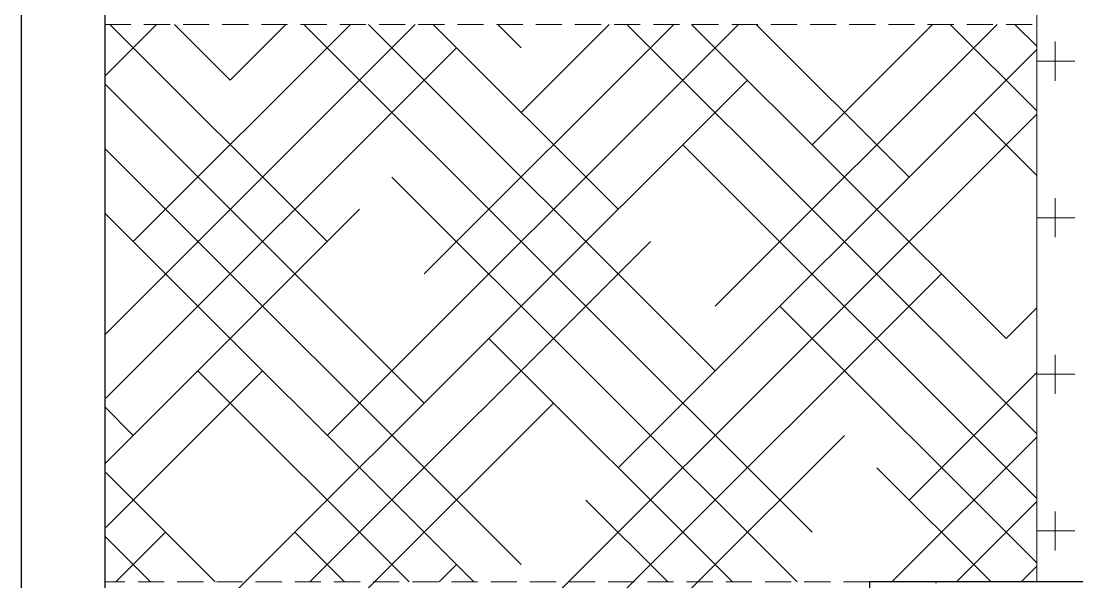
# Model space of a CAD drawing. Header units: millimetres. Extents: x 331487 to 517269, y 198509 to 399936.
# Drawn here: x 382806 to 387857, y 373974 to 376660 of the extents above; entities that cross this region are included whole.
import ezdxf

# ---------------------------------------------------------------- set-up
doc = ezdxf.new("R2010")
doc.units = ezdxf.units.MM
doc.header["$MEASUREMENT"] = 0
doc.linetypes.add('DASHED', pattern=[0.75, 0.5, -0.25])
doc.linetypes.add('DASHED2', pattern=[0.375, 0.25, -0.125])
doc.layers.add('9th_Sunk', color=251, linetype='DASHED', lineweight=5)
doc.layers.add('BEAM', color=1, linetype='Continuous', lineweight=5)
doc.layers.add('COLUMN', color=6, linetype='Continuous')

msp = doc.modelspace()

# ---------------------------------------------------------------- linework, layer by layer
at = {"layer": '9th_Sunk', "linetype": 'Continuous'}
for p, q in [((383205.7, 376395.5), (383454.2, 376644)), ((383205.7, 375158), (384691.7, 376644)), ((384270.1, 375603.7), (383229.7, 376644)), ((383342, 375603.7), (384382.3, 376644)), ((383806, 376377.1), (383539.1, 376644)), ((383806, 376377.1), (384073, 376644)), ((386590.2, 374211.6), (384157.8, 376644)), ((384270.1, 374675.6), (386238.5, 376644)), ((386126.2, 374985), (384467.1, 376644)), ((384734.1, 375449), (385929.1, 376644)), ((385662.2, 375758.4), (384776.5, 376644)), ((385198.1, 376531.8), (385085.9, 376644)), ((385198.1, 376222.4), (385619.8, 376644)), ((387665.1, 374683.5), (385704.6, 376644)), ((387518.3, 375139.6), (386013.9, 376644)), ((386126.2, 375294.3), (387475.9, 376644)), ((387054.3, 375913), (386323.3, 376644)), ((386590.2, 376067.7), (387166.6, 376644)), ((387665.1, 376230.3), (387251.4, 376644)), ((387665.1, 376539.6), (387560.7, 376644)), ((383205.7, 374848.7), (384888.8, 376531.8)), ((385662.2, 374520.9), (387665.1, 376523.9)), ((384734.1, 374830.3), (383205.7, 376358.7)), ((383877.8, 373974), (386280.9, 376377.1)), ((385424.6, 373974), (387665.1, 376214.5)), ((387665.1, 375920.9), (387363.6, 376222.4)), ((385198.1, 374056.9), (383205.7, 376049.4)), ((387665.1, 374374.1), (385971.5, 376067.7)), ((386518.4, 373974), (384579.4, 375913)), ((383205.7, 374539.3), (384424.7, 375758.4)), ((384971.6, 373974), (383205.7, 375740)), ((384187.2, 373974), (385816.8, 375603.7)), ((385734, 373974), (387209, 375449)), ((387665.1, 374064.8), (386435.6, 375294.3)), ((387518.3, 375139.6), (387665.1, 375286.5)), ((386209.1, 373974), (385043.5, 375139.6)), ((383205.7, 374229.9), (383960.7, 374985)), ((384662.3, 373974), (383651.3, 374985)), ((387054.3, 374366.2), (387665.1, 374977.1)), ((384496.6, 373974), (385352.8, 374830.3)), ((383342, 374675.6), (383205.7, 374811.9)), ((386043.3, 373974), (386744.9, 374675.6)), ((386971.4, 373974), (387665.1, 374667.7)), ((383734.2, 373974), (383205.7, 374502.6)), ((387446.5, 373974), (386899.6, 374520.9)), ((385899.7, 373974), (385507.5, 374366.2)), ((387280.8, 373974), (387665.1, 374358.4)), ((383424.8, 373974), (383205.7, 374193.2)), ((383259.1, 373974), (383496.7, 374211.6)), ((384352.9, 373974), (384115.4, 374211.6)), ((384805.9, 373974), (384888.8, 374056.9)), ((387590.1, 373974), (387665.1, 374049)), ((383806, 373902.2), (383877.8, 373974)), ((384196.6, 373674), (384496.6, 373974)), ((385198.1, 373747.5), (385424.6, 373974)), ((385434, 373674), (385734, 373974)), ((385743.3, 373674), (386043.3, 373974))]:
    msp.add_line(p, q, dxfattribs=at)
at = {"layer": 'BEAM', "ltscale": 750}
msp.add_line((387665.1, 376874), (387665.1, 373974), dxfattribs=at)
at = {"layer": 'BEAM', "linetype": 'DASHED2', "ltscale": 500}
for p, q in [((383205.7, 376644), (387665.1, 376644)), ((386865.1, 373974), (383205.7, 373974))]:
    msp.add_line(p, q, dxfattribs=at)
at = {"layer": 'BEAM', "color": 253, "linetype": 'Continuous', "ltscale": 750}
for p, q in [((387753.6, 376374.5), (387753.6, 376562)), ((387665.1, 376468.2), (387847.3, 376468.2)), ((387753.6, 375624.5), (387753.6, 375812)), ((387665.1, 375718.2), (387847.3, 375718.2)), ((387753.6, 374874.5), (387753.6, 375062)), ((387665.1, 374968.2), (387847.3, 374968.2)), ((387753.6, 374124.5), (387753.6, 374312)), ((387665.1, 374218.2), (387847.3, 374218.2))]:
    msp.add_line(p, q, dxfattribs=at)
at = {"layer": 'COLUMN'}
for p, q in [((382805.7, 395451.5), (382805.7, 362605.5)), ((383205.7, 395051.5), (383205.7, 362995.9)), ((388065.1, 373974), (386865.1, 373974)), ((386865.1, 373974), (386865.1, 373674))]:
    msp.add_line(p, q, dxfattribs=at)
at = {"layer": 'COLUMN', "color": 2, "linetype": 'Continuous'}
msp.add_line((387183.4, 373968.3), (387182.4, 373974), dxfattribs=at)

doc.saveas('drawing.dxf')
